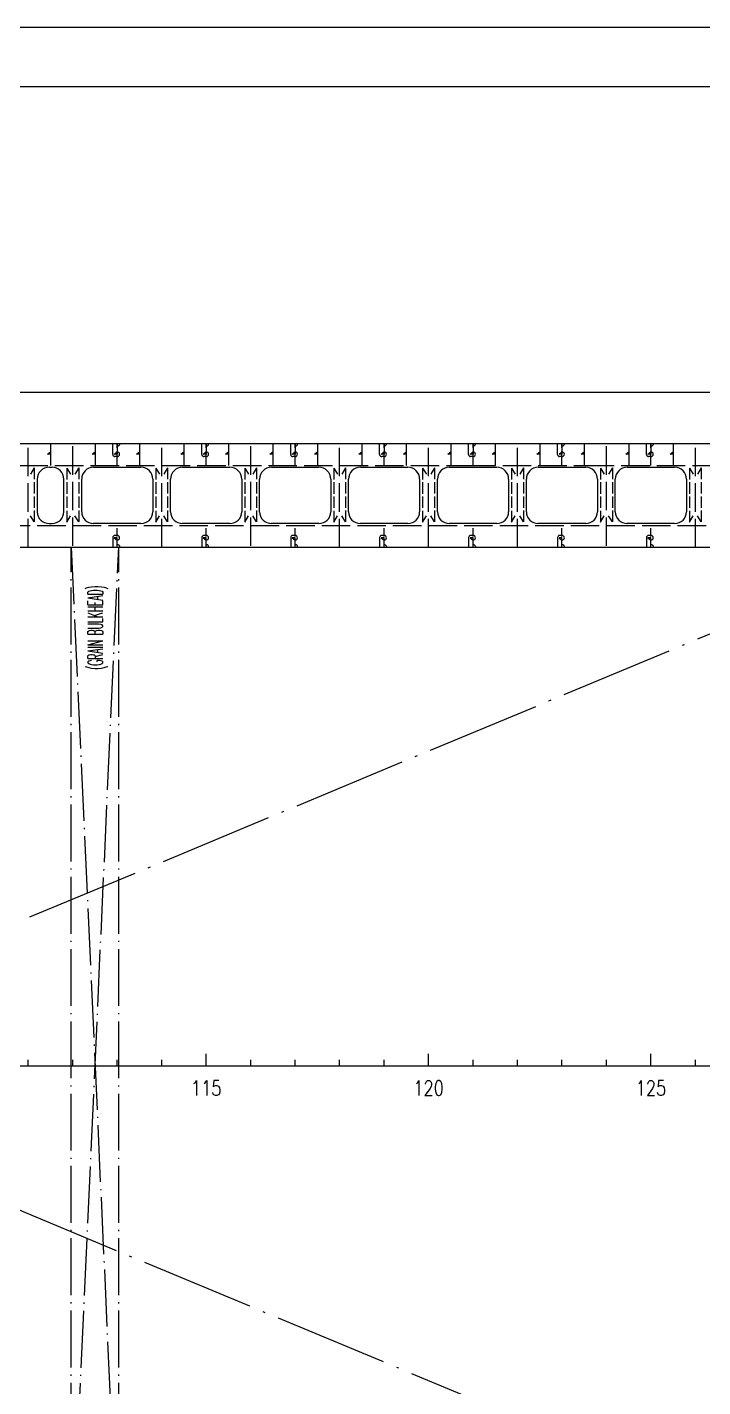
# Model space of a CAD drawing. Extents: x 373818 to 564480, y 322172 to 634257.
# Drawn here: x 508432 to 519825, y 567614 to 590557 of the extents above; entities that cross this region are included whole.
import ezdxf
from ezdxf.enums import TextEntityAlignment as Align

# ---------------------------------------------------------------- set-up
doc = ezdxf.new("R2010")
doc.units = 0
doc.header["$LTSCALE"] = 40
doc.header["$MEASUREMENT"] = 0
doc.linetypes.add('ACAD_ISO02W100', pattern=[15, 12, -3])
doc.linetypes.add('ACAD_ISO04W100', pattern=[30.5, 24, -3, 0.5, -3])
doc.layers.get('0').update_dxf_attribs({"linetype": 'CONTINUOUS'})
for name, color, linetype in [('01CONTINUOUS', 2, 'CONTINUOUS'), ('11', 7, 'CONTINUOUS'), ('BT_ENG', 7, 'CONTINUOUS'), ('C-CEN', 4, 'ACAD_ISO04W100'), ('C-DAS', 4, 'ACAD_ISO02W100'), ('FRAME', 7, 'CONTINUOUS'), ('Y-CON', 2, 'CONTINUOUS'), ('Y-DAS', 2, 'ACAD_ISO02W100')]:
    doc.layers.add(name, color=color, linetype=linetype)
doc.styles.add('ROMANS', font='romans.shx', dxfattribs={"width": 0.75, "height": 250, "bigfont": 'hzdx.shx'})

msp = doc.modelspace()

# ---------------------------------------------------------------- linework, layer by layer
at = {"color": 2}
msp.add_line((447392.4, 589556.63), (562792.4, 589556.63), dxfattribs=at)
at = {"color": 1, "linetype": 'ByBlock'}
msp.add_line((455200.32, 584397.45), (560838.97, 584397.45), dxfattribs=at)
at = {"color": 7, "ltscale": 0.2}
for p, q in [((509875.32, 583345.69), (509875.32, 583522.62)), ((511375.32, 583345.69), (511375.32, 583522.62)), ((512875.32, 583345.69), (512875.32, 583522.62)), ((514375.32, 583345.69), (514375.32, 583522.62)), ((515875.32, 583345.69), (515875.32, 583522.62)), ((517375.32, 583345.69), (517375.32, 583522.62)), ((518875.32, 583345.69), (518875.32, 583522.62)), ((509875.32, 581945.69), (509875.32, 581780.69)), ((511375.32, 581945.69), (511375.32, 581780.69)), ((512875.32, 581945.69), (512875.32, 581780.69)), ((514375.32, 581945.69), (514375.32, 581780.69)), ((515875.32, 581945.69), (515875.32, 581780.69)), ((517375.32, 581945.69), (517375.32, 581780.69)), ((518875.32, 581945.69), (518875.32, 581780.69))]:
    msp.add_line(p, q, dxfattribs=at)
for p, q in [((509950.32, 583310.69), (509910.32, 583310.69)), ((511450.32, 583310.69), (511410.32, 583310.69)), ((512950.32, 583310.69), (512910.32, 583310.69)), ((514450.32, 583310.69), (514410.32, 583310.69)), ((515950.32, 583310.69), (515910.32, 583310.69)), ((517450.32, 583310.69), (517410.32, 583310.69)), ((518950.32, 583310.69), (518910.32, 583310.69)), ((509050.32, 582380.69), (509050.32, 582930.69)), ((509950.32, 581980.69), (509910.32, 581980.69)), ((511450.32, 581980.69), (511410.32, 581980.69)), ((512950.32, 581980.69), (512910.32, 581980.69)), ((514450.32, 581980.69), (514410.32, 581980.69)), ((515950.32, 581980.69), (515910.32, 581980.69)), ((517450.32, 581980.69), (517410.32, 581980.69)), ((518950.32, 581980.69), (518910.32, 581980.69)), ((508450.32, 573030.69), (508450.32, 573130.69)), ((509200.32, 573030.69), (509200.32, 573130.69)), ((509950.32, 573030.69), (509950.32, 573130.69)), ((510700.32, 573030.69), (510700.32, 573130.69)), ((511450.32, 573030.69), (511450.32, 573230.69)), ((512200.32, 573030.69), (512200.32, 573130.69)), ((512950.32, 573030.69), (512950.32, 573130.69)), ((513700.32, 573030.69), (513700.32, 573130.69)), ((514450.32, 573030.69), (514450.32, 573130.69)), ((515200.32, 573030.69), (515200.32, 573230.69)), ((515950.32, 573030.69), (515950.32, 573130.69)), ((516700.32, 573030.69), (516700.32, 573130.69)), ((517450.32, 573030.69), (517450.32, 573130.69)), ((518200.32, 573030.69), (518200.32, 573130.69)), ((518950.32, 573030.69), (518950.32, 573230.69)), ((519700.32, 573030.69), (519700.32, 573130.69)), ((481450.32, 573030.69), (523450.32, 573030.69))]:
    msp.add_line(p, q)
at = {"color": 0, "linetype": 'ByBlock'}
for p, q in [((508550.32, 583119.61), (508487.61, 583017.05)), ((508800.32, 583130.69), (508850.32, 583130.69)), ((509100.32, 583116.67), (509163.03, 583014.12)), ((509300.32, 583119.61), (509237.61, 583017.05)), ((510600.32, 583116.67), (510663.03, 583014.12)), ((510800.32, 583119.61), (510737.61, 583017.05)), ((512100.32, 583116.67), (512163.03, 583014.12)), ((512300.32, 583119.61), (512237.61, 583017.05)), ((513600.32, 583116.67), (513663.03, 583014.12)), ((513800.32, 583119.61), (513737.61, 583017.05)), ((515100.32, 583116.67), (515163.03, 583014.12)), ((515300.32, 583119.61), (515237.61, 583017.05)), ((516600.32, 583116.67), (516663.03, 583014.12)), ((516800.32, 583119.61), (516737.61, 583017.05)), ((518100.32, 583116.67), (518163.03, 583014.12)), ((518300.32, 583119.61), (518237.61, 583017.05)), ((519600.32, 583116.67), (519663.03, 583014.12)), ((519800.32, 583119.61), (519737.61, 583017.05)), ((508550.32, 582209.61), (508487.61, 582312.17)), ((509100.32, 582206.67), (509163.03, 582309.23)), ((509300.32, 582209.61), (509237.61, 582312.17)), ((510600.32, 582206.67), (510663.03, 582309.23)), ((510800.32, 582209.61), (510737.61, 582312.17)), ((512100.32, 582206.67), (512163.03, 582309.23)), ((512300.32, 582209.61), (512237.61, 582312.17)), ((513600.32, 582206.67), (513663.03, 582309.23)), ((513800.32, 582209.61), (513737.61, 582312.17)), ((515100.32, 582206.67), (515163.03, 582309.23)), ((515300.32, 582209.61), (515237.61, 582312.17)), ((516600.32, 582206.67), (516663.03, 582309.23)), ((516800.32, 582209.61), (516737.61, 582312.17)), ((518100.32, 582206.67), (518163.03, 582309.23)), ((518300.32, 582209.61), (518237.61, 582312.17)), ((519600.32, 582206.67), (519663.03, 582309.23)), ((519800.32, 582209.61), (519737.61, 582312.17)), ((508800.32, 582180.69), (508850.32, 582180.69))]:
    msp.add_line(p, q, dxfattribs=at)
at = {"color": 7, "ltscale": 0.2}
for centre, start, end in [((509950.33, 583535), 270, 0), ((511450.33, 583535), 270, 0), ((512950.33, 583535), 270, 0), ((514450.33, 583535), 270, 0), ((515950.33, 583535), 270, 0), ((517450.33, 583535), 270, 0), ((518950.33, 583535), 270, 0), ((509950.12, 581780.7), 360, 90), ((511450.12, 581780.7), 360, 90), ((512950.12, 581780.7), 360, 90), ((514450.12, 581780.7), 360, 90), ((515950.12, 581780.7), 360, 90), ((517450.12, 581780.7), 360, 90), ((518950.12, 581780.7), 360, 90)]:
    msp.add_arc(centre, 44.99, start, end, dxfattribs=at)
for centre, radius, start, end in [((509910.32, 583345.69), 35, 180, 270), ((509950.32, 583350.69), 40, 270, 90), ((511410.32, 583345.69), 35, 180, 270), ((511450.32, 583350.69), 40, 270, 90), ((512910.32, 583345.69), 35, 180, 270), ((512950.32, 583350.69), 40, 270, 90), ((514410.32, 583345.69), 35, 180, 270), ((514450.32, 583350.69), 40, 270, 90), ((515910.32, 583345.69), 35, 180, 270), ((515950.32, 583350.69), 40, 270, 90), ((517410.32, 583345.69), 35, 180, 270), ((517450.32, 583350.69), 40, 270, 90), ((518910.32, 583345.69), 35, 180, 270), ((518950.32, 583350.69), 40, 270, 90), ((509910.32, 581945.69), 35, 90, 180), ((509950.32, 581940.69), 40, 270, 90), ((511410.32, 581945.69), 35, 90, 180), ((511450.32, 581940.69), 40, 270, 90), ((512910.32, 581945.69), 35, 90, 180), ((512950.32, 581940.69), 40, 270, 90), ((514410.32, 581945.69), 35, 90, 180), ((514450.32, 581940.69), 40, 270, 90), ((515910.32, 581945.69), 35, 90, 180), ((515950.32, 581940.69), 40, 270, 90), ((517410.32, 581945.69), 35, 90, 180), ((517450.32, 581940.69), 40, 270, 90), ((518910.32, 581945.69), 35, 90, 180), ((518950.32, 581940.69), 40, 270, 90)]:
    msp.add_arc(centre, radius, start, end)
at = {"layer": '01CONTINUOUS'}
for p, q in [((463108.6, 583530.69), (520911.32, 583530.69)), ((508825.32, 583350.69), (508825.32, 583160.69)), ((509575.32, 583350.69), (509575.32, 583160.69)), ((510325.32, 583350.69), (510325.32, 583160.69)), ((511075.32, 583350.69), (511075.32, 583160.69)), ((511825.32, 583350.69), (511825.32, 583160.69)), ((512575.32, 583350.69), (512575.32, 583160.69)), ((513325.32, 583350.69), (513325.32, 583160.69)), ((514075.32, 583350.69), (514075.32, 583160.69)), ((514825.32, 583350.69), (514825.32, 583160.69)), ((515575.32, 583350.69), (515575.32, 583160.69)), ((516325.32, 583350.69), (516325.32, 583160.69)), ((517075.32, 583350.69), (517075.32, 583160.69)), ((517825.32, 583350.69), (517825.32, 583160.69)), ((518575.32, 583350.69), (518575.32, 583160.69)), ((519325.32, 583350.69), (519325.32, 583160.69)), ((454103.05, 581780.69), (526450.32, 581780.69))]:
    msp.add_line(p, q, dxfattribs=at)
msp.add_lwpolyline([(480700.32, 583530.69), (515850.32, 583530.69), (517850.32, 583530.69), (520911.22, 583530.69), (522967.62, 583511.69), (524200.32, 583460.59), (524350.32, 583454.09), (525700.32, 583406.89), (526115.62, 583380.79), (528466.32, 583181.69), (530850.32, 582899.74), (532670.32, 582646.86), (534996.32, 582267.8), (537350.32, 581793.36), (538789.32, 581447.74), (540600.32, 580936.54), (542047.32, 580461.13), (543850.32, 579792.31), (546161.32, 578851.91), (546400.32, 578750.63)], dxfattribs=at)
at = {"layer": '11', "color": 7, "linetype": 'Continuous'}
for p, q in [((509550.32, 583130.69), (510350.32, 583130.69)), ((511050.32, 583130.69), (511850.32, 583130.69)), ((512550.32, 583130.69), (513350.32, 583130.69)), ((514050.32, 583130.69), (514850.32, 583130.69)), ((515550.32, 583130.69), (516350.32, 583130.69)), ((517050.32, 583130.69), (517850.32, 583130.69)), ((518550.32, 583130.69), (519350.32, 583130.69)), ((508600.32, 582930.69), (508600.32, 582380.69)), ((509350.32, 582380.69), (509350.32, 582930.69)), ((510550.32, 582930.69), (510550.32, 582380.69)), ((510850.32, 582380.69), (510850.32, 582930.69)), ((512050.32, 582930.69), (512050.32, 582380.69)), ((512350.32, 582380.69), (512350.32, 582930.69)), ((513550.32, 582930.69), (513550.32, 582380.69)), ((513850.32, 582380.69), (513850.32, 582930.69)), ((515050.32, 582930.69), (515050.32, 582380.69)), ((515350.32, 582380.69), (515350.32, 582930.69)), ((516550.32, 582930.69), (516550.32, 582380.69)), ((516850.32, 582380.69), (516850.32, 582930.69)), ((518050.32, 582930.69), (518050.32, 582380.69)), ((518350.32, 582380.69), (518350.32, 582930.69)), ((519550.32, 582930.69), (519550.32, 582380.69)), ((510350.01, 582180.69), (509545.48, 582180.69)), ((511850.01, 582180.69), (511045.48, 582180.69)), ((513350.01, 582180.69), (512545.48, 582180.69)), ((514850.01, 582180.69), (514045.48, 582180.69)), ((516350.01, 582180.69), (515545.48, 582180.69)), ((517850.01, 582180.69), (517045.48, 582180.69)), ((519350.01, 582180.69), (518545.48, 582180.69))]:
    msp.add_line(p, q, dxfattribs=at)
for centre, start, end in [((508800.32, 582930.69), 90, 180), ((508850.32, 582930.69), 360, 90), ((509550.32, 582930.69), 90, 180), ((510350.32, 582930.69), 360, 90), ((511050.32, 582930.69), 90, 180), ((511850.32, 582930.69), 360, 90), ((512550.32, 582930.69), 90, 180), ((513350.32, 582930.69), 360, 90), ((514050.32, 582930.69), 90, 180), ((514850.32, 582930.69), 360, 90), ((515550.32, 582930.69), 90, 180), ((516350.32, 582930.69), 360, 90), ((517050.32, 582930.69), 90, 180), ((517850.32, 582930.69), 360, 90), ((518550.32, 582930.69), 90, 180), ((519350.32, 582930.69), 360, 90), ((508800.32, 582380.69), 180, 270), ((508850.32, 582380.69), 270, 360), ((509550.32, 582380.69), 180, 270), ((510350.32, 582380.69), 270, 360), ((511050.32, 582380.69), 180, 270), ((511850.32, 582380.69), 270, 360), ((512550.32, 582380.69), 180, 270), ((513350.32, 582380.69), 270, 360), ((514050.32, 582380.69), 180, 270), ((514850.32, 582380.69), 270, 360), ((515550.32, 582380.69), 180, 270), ((516350.32, 582380.69), 270, 360), ((517050.32, 582380.69), 180, 270), ((517850.32, 582380.69), 270, 360), ((518550.32, 582380.69), 180, 270), ((519350.32, 582380.69), 270, 360)]:
    msp.add_arc(centre, 200, start, end, dxfattribs=at)
at = {"layer": 'BT_ENG'}
msp.add_line((444892.4, 590556.63), (563792.4, 590556.63), dxfattribs=at)
at = {"layer": 'C-CEN', "ltscale": 2}
for p, q in [((481450.32, 564280.69), (523450.32, 581780.69)), ((523450.32, 564280.69), (481450.32, 581780.69))]:
    msp.add_line(p, q, dxfattribs=at)
at = {"layer": 'C-CEN'}
for p, q in [((509175.32, 564280.69), (509175.32, 581780.69)), ((509175.32, 564280.69), (509975.32, 581780.69)), ((509175.32, 581780.69), (509975.32, 564280.69)), ((509975.32, 564280.69), (509975.32, 581780.69))]:
    msp.add_line(p, q, dxfattribs=at)
at = {"layer": 'C-DAS', "ltscale": 0.4}
for p, q in [((508550.32, 583119.61), (508550.32, 582209.61)), ((509100.32, 583116.67), (509100.32, 582206.67)), ((509300.32, 583119.61), (509300.32, 582209.61)), ((510600.32, 583116.67), (510600.32, 582206.67)), ((510800.32, 583119.61), (510800.32, 582209.61)), ((512100.32, 583116.67), (512100.32, 582206.67)), ((512300.32, 583119.61), (512300.32, 582209.61)), ((513600.32, 583116.67), (513600.32, 582206.67)), ((513800.32, 583119.61), (513800.32, 582209.61)), ((515100.32, 583116.67), (515100.32, 582206.67)), ((515300.32, 583119.61), (515300.32, 582209.61)), ((516600.32, 583116.67), (516600.32, 582206.67)), ((516800.32, 583119.61), (516800.32, 582209.61)), ((518100.32, 583116.67), (518100.32, 582206.67)), ((518300.32, 583119.61), (518300.32, 582209.61)), ((519600.32, 583116.67), (519600.32, 582206.67)), ((519800.32, 583119.61), (519800.32, 582209.61))]:
    msp.add_line(p, q, dxfattribs=at)
at = {"layer": 'C-DAS'}
msp.add_line((455200.32, 582150.69), (526450.32, 582150.69), dxfattribs=at)
msp.add_lwpolyline([(455200.32, 582677.78), (456889.22, 582873.39), (459074.22, 583046.49), (459350.32, 583063.49), (461599.62, 583148.89), (463108.72, 583160.69), (465850.32, 583160.69), (472350.32, 583160.69), (476450.32, 583160.69), (477700.32, 583160.69), (480700.32, 583160.69), (515850.32, 583160.69), (517850.32, 583160.69), (520911.22, 583160.69), (521200.32, 583158.02)], dxfattribs=at)
at = {"layer": 'Y-CON'}
for points in [[(508825.32, 583530.69), (508825.32, 583350.69), (508775.32, 583350.69), (508825.32, 583390.69)], [(509575.32, 583530.69), (509575.32, 583350.69), (509525.32, 583350.69), (509575.32, 583390.69)], [(509950.32, 583530.69), (509950.32, 583350.69), (509900.32, 583350.69), (509950.32, 583390.69)], [(510325.32, 583530.69), (510325.32, 583350.69), (510275.32, 583350.69), (510325.32, 583390.69)], [(511075.32, 583530.69), (511075.32, 583350.69), (511025.32, 583350.69), (511075.32, 583390.69)], [(511450.32, 583530.69), (511450.32, 583350.69), (511400.32, 583350.69), (511450.32, 583390.69)], [(511825.32, 583530.69), (511825.32, 583350.69), (511775.32, 583350.69), (511825.32, 583390.69)], [(512575.32, 583530.69), (512575.32, 583350.69), (512525.32, 583350.69), (512575.32, 583390.69)], [(512950.32, 583530.69), (512950.32, 583350.69), (512900.32, 583350.69), (512950.32, 583390.69)], [(513325.32, 583530.69), (513325.32, 583350.69), (513275.32, 583350.69), (513325.32, 583390.69)], [(514075.32, 583530.69), (514075.32, 583350.69), (514025.32, 583350.69), (514075.32, 583390.69)], [(514450.32, 583530.69), (514450.32, 583350.69), (514400.32, 583350.69), (514450.32, 583390.69)], [(514825.32, 583530.69), (514825.32, 583350.69), (514775.32, 583350.69), (514825.32, 583390.69)], [(515575.32, 583530.69), (515575.32, 583350.69), (515525.32, 583350.69), (515575.32, 583390.69)], [(515950.32, 583530.69), (515950.32, 583350.69), (515900.32, 583350.69), (515950.32, 583390.69)], [(516325.32, 583530.69), (516325.32, 583350.69), (516275.32, 583350.69), (516325.32, 583390.69)], [(517075.32, 583530.69), (517075.32, 583350.69), (517025.32, 583350.69), (517075.32, 583390.69)], [(517450.32, 583530.69), (517450.32, 583350.69), (517400.32, 583350.69), (517450.32, 583390.69)], [(517825.32, 583530.69), (517825.32, 583350.69), (517775.32, 583350.69), (517825.32, 583390.69)], [(518575.32, 583530.69), (518575.32, 583350.69), (518525.32, 583350.69), (518575.32, 583390.69)], [(518950.32, 583530.69), (518950.32, 583350.69), (518900.32, 583350.69), (518950.32, 583390.69)], [(519325.32, 583530.69), (519325.32, 583350.69), (519275.32, 583350.69), (519325.32, 583390.69)], [(509950.32, 581780.69), (509950.32, 581940.69), (509900.32, 581940.69), (509950.32, 581900.69)], [(511450.32, 581780.69), (511450.32, 581940.69), (511400.32, 581940.69), (511450.32, 581900.69)], [(512950.32, 581780.69), (512950.32, 581940.69), (512900.32, 581940.69), (512950.32, 581900.69)], [(514450.32, 581780.69), (514450.32, 581940.69), (514400.32, 581940.69), (514450.32, 581900.69)], [(515950.32, 581780.69), (515950.32, 581940.69), (515900.32, 581940.69), (515950.32, 581900.69)], [(517450.32, 581780.69), (517450.32, 581940.69), (517400.32, 581940.69), (517450.32, 581900.69)], [(518950.32, 581780.69), (518950.32, 581940.69), (518900.32, 581940.69), (518950.32, 581900.69)]]:
    msp.add_lwpolyline(points, dxfattribs=at)
at = {"layer": 'Y-DAS'}
for p, q in [((508450.32, 581780.69), (508450.32, 583530.69)), ((509200.32, 581805.69), (509200.32, 583530.69)), ((510700.32, 581780.69), (510700.32, 583530.69)), ((512200.32, 581805.69), (512200.32, 583530.69)), ((513700.32, 581780.69), (513700.32, 583530.69)), ((515200.32, 581780.69), (515200.32, 583530.69)), ((516700.32, 581780.69), (516700.32, 583530.69)), ((518200.32, 581805.69), (518200.32, 583530.69)), ((519700.32, 581780.69), (519700.32, 583530.69))]:
    msp.add_line(p, q, dxfattribs=at)
at = {"layer": 'Y-DAS', "ltscale": 0.5}
for p, q in [((509950.32, 583160.69), (509950.32, 583528.92)), ((511450.32, 583160.69), (511450.32, 583528.92)), ((512950.32, 583160.69), (512950.32, 583528.92)), ((514450.32, 583160.69), (514450.32, 583528.92)), ((515950.32, 583160.69), (515950.32, 583528.92)), ((517450.32, 583160.69), (517450.32, 583528.92)), ((518950.32, 583160.69), (518950.32, 583528.92))]:
    msp.add_line(p, q, dxfattribs=at)
at = {"layer": 'Y-DAS', "ltscale": 0.3}
for p, q in [((509950.32, 581780.69), (509950.32, 582150.69)), ((511450.32, 581780.69), (511450.32, 582150.69)), ((512950.32, 581780.69), (512950.32, 582150.69)), ((514450.32, 581780.69), (514450.32, 582150.69)), ((515950.32, 581780.69), (515950.32, 582150.69)), ((517450.32, 581780.69), (517450.32, 582150.69)), ((518950.32, 581780.69), (518950.32, 582150.69))]:
    msp.add_line(p, q, dxfattribs=at)

# ---------------------------------------------------------------- texts
at = {"style": 'ROMANS', "width": 0.45}
msp.add_text('(GRAIN BULKHEAD)', height=250, rotation=90, dxfattribs=at).set_placement((509706.28, 579717.66))
at = {"layer": 'FRAME', "style": 'ROMANS', "width": 0.8}
for s, p in [('115', (511450.32, 572655.69)), ('120', (515200.32, 572655.69)), ('125', (518950.32, 572655.69))]:
    msp.add_text(s, height=250, dxfattribs=at).set_placement(p, align=Align.MIDDLE)

doc.saveas('drawing.dxf')
